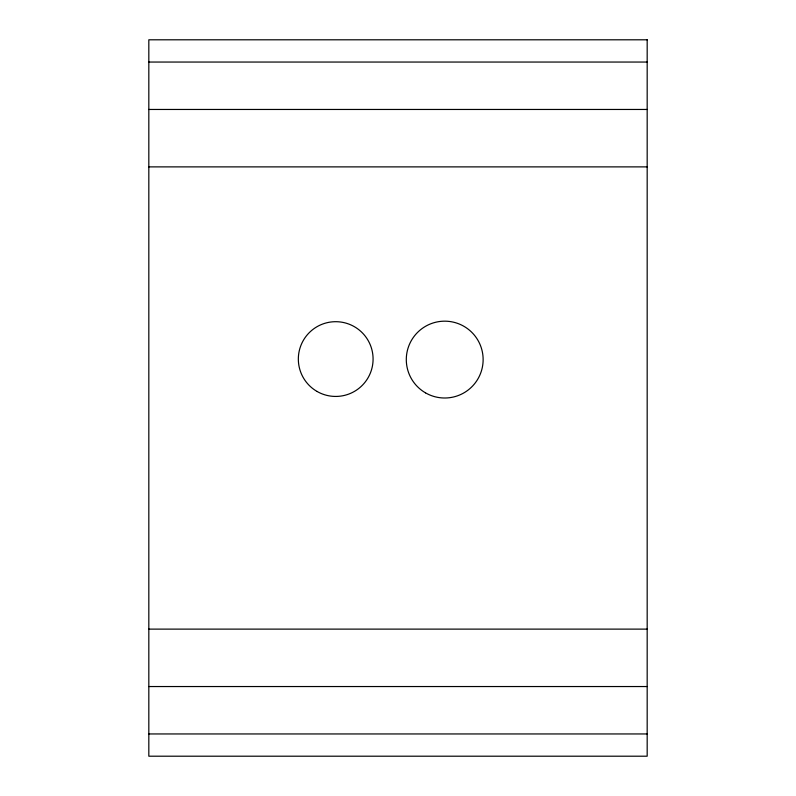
<?xml version="1.0" encoding="UTF-8"?>
<svg xmlns="http://www.w3.org/2000/svg" width="796" height="796" viewBox="0 0 796 796"><rect width="100%" height="100%" fill="white"/><g stroke="black" fill="none" stroke-linecap="round" stroke-linejoin="round"><path stroke-width="1.19" d="M148.822 62.048L647.178 62.048M148.822 109.46L647.178 109.46M148.822 166.881L647.178 166.881M148.822 629.119L647.178 629.119M148.822 686.54L647.178 686.54M148.822 733.952L647.178 733.952M647.178 39.8L148.822 39.8L148.822 756.2L647.178 756.2L647.178 39.8M425.512 392.856A38.407 38.407 0 0 0 483.132 359.593A38.407 38.407 0 0 0 425.512 326.32A38.407 38.407 0 0 0 425.512 392.856M317.017 391.433A37.382 37.382 0 0 0 373.085 359.066A37.382 37.382 0 0 0 317.017 326.698A37.382 37.382 0 0 0 317.017 391.433"/></g></svg>
